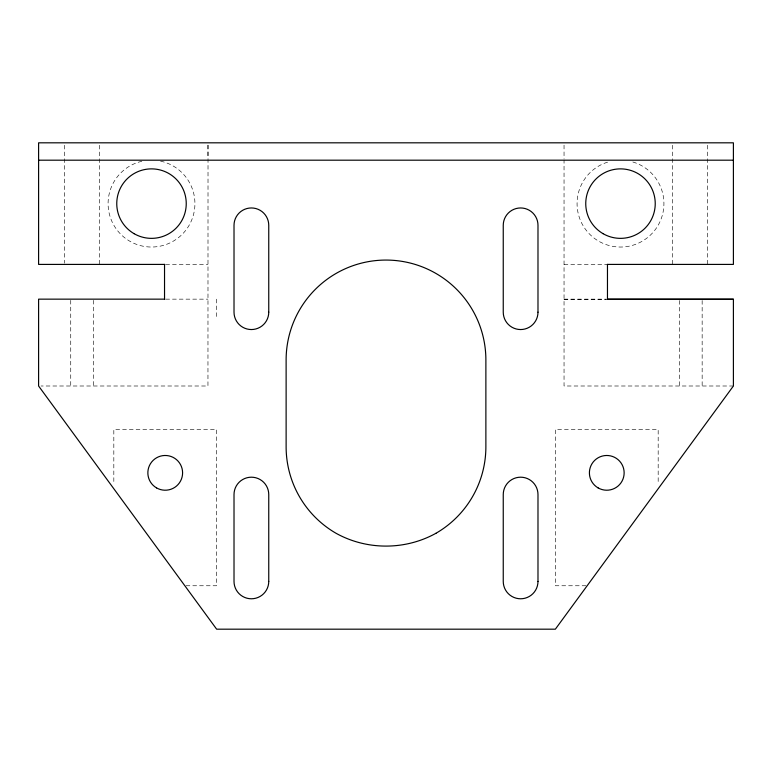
<?xml version="1.0" encoding="UTF-8"?>
<svg xmlns="http://www.w3.org/2000/svg" width="772" height="772" viewBox="0 0 772 772"><rect width="100%" height="100%" fill="white"/><g stroke="black" fill="none" stroke-linecap="round" stroke-linejoin="round"><path stroke-width="0.58" stroke-dasharray="3.86 2.9" d="M208.025 145.136L207.957 386L40.993 386M165.71 264.41L207.957 264.41M564.043 264.41L607.467 264.41M165.71 299.15L207.957 299.15M564.043 299.15L606.078 299.15M564.043 299.314L607.467 299.314M733.4 386L564.043 386L564.043 160.19M186.023 585.755L216.642 585.755L216.642 429.425L113.822 429.425L113.822 483.996M585.977 585.755L555.357 585.755L555.357 429.425L658.178 429.425L658.178 483.996M707.345 145.232L707.345 264.41M702.153 300.52L702.153 386M679.572 300.52L679.572 386M672.605 145.232L672.605 264.41M564.043 145.136L564.043 159.032M216.642 299.15L216.642 316.52M207.957 145.136L207.957 157.874M99.395 145.232L99.395 264.41M93.316 300.337L93.316 386M70.734 300.337L70.734 386M64.655 145.232L64.655 263.204M160.547 161.145A43.425 43.425 0 0 1 187.5 227.904A43.425 43.425 0 0 1 115.51 227.904A43.425 43.425 0 0 1 142.463 161.145M632.818 161.975A43.425 43.425 0 0 1 655.853 228.83A43.425 43.425 0 0 1 585.137 228.83A43.425 43.425 0 0 1 608.172 161.975"/><path stroke-width="1.16" d="M38.6 160.19L733.4 160.19M164.716 264.41L38.6 264.41L38.6 142.82L733.4 142.82L733.4 264.41L607.284 264.41M164.716 299.15L38.6 299.15L38.6 386L216.642 629.18L555.357 629.18L733.4 386L733.4 299.15L607.284 299.15M733.4 299.314L607.467 299.314L607.467 264.41M164.532 264.41L164.532 299.15M435.939 533.288C405.184 550.359 366.816 550.359 336.061 533.288A99.877 99.877 0 0 1 286.123 446.795L286.123 359.945A99.877 99.877 0 0 1 386 260.067A99.877 99.877 0 0 1 485.877 359.945L485.877 446.795A99.877 99.877 0 0 1 435.939 533.288M537.987 312.178L537.987 225.327A17.37 17.37 0 0 0 520.617 207.957A17.37 17.37 0 0 0 503.248 225.327L503.248 312.178A17.37 17.37 0 0 0 520.617 329.548A17.37 17.37 0 0 0 537.987 312.178M537.987 581.413L537.987 494.562A17.37 17.37 0 0 0 520.617 477.192A17.37 17.37 0 0 0 503.248 494.562L503.248 581.413A17.37 17.37 0 0 0 520.617 598.783A17.37 17.37 0 0 0 537.987 581.413M268.752 312.178L268.752 225.327A17.37 17.37 0 0 0 251.382 207.957A17.37 17.37 0 0 0 234.012 225.327L234.012 312.178A17.37 17.37 0 0 0 251.382 329.548A17.37 17.37 0 0 0 268.752 312.178M268.752 581.413L268.752 494.562A17.37 17.37 0 0 0 251.382 477.192A17.37 17.37 0 0 0 234.012 494.562L234.012 581.413A17.37 17.37 0 0 0 251.382 598.783A17.37 17.37 0 0 0 268.752 581.413M603.125 233.704A34.74 34.74 0 0 0 655.235 203.615A34.74 34.74 0 0 0 603.125 173.526A34.74 34.74 0 0 0 603.125 233.704M134.135 233.704A34.74 34.74 0 0 0 186.245 203.615A34.74 34.74 0 0 0 134.135 173.526A34.74 34.74 0 0 0 134.135 233.704M598.088 487.894A17.37 17.37 0 0 0 624.143 472.85A17.37 17.37 0 0 0 598.088 457.806A17.37 17.37 0 0 0 598.088 487.894M156.542 487.894A17.37 17.37 0 0 0 182.597 472.85A17.37 17.37 0 0 0 156.542 457.806A17.37 17.37 0 0 0 156.542 487.894"/></g></svg>
